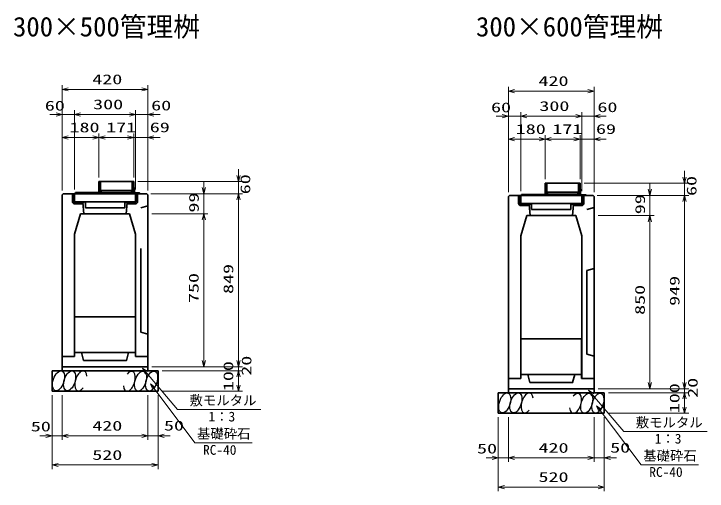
# Model space of a CAD drawing. Units: millimetres on the paper. Extents: x 15 to 1219, y 8 to 859.
# Drawn here: x 296.6 to 466.6, y 513.4 to 630.6 of the extents above; entities that cross this region are included whole.
import ezdxf
from ezdxf.enums import TextEntityAlignment as Align

# ---------------------------------------------------------------- set-up
doc = ezdxf.new("R2010")
doc.units = ezdxf.units.MM
for name, color, linetype, lineweight in [('D-STR-DIM（寸法）', 7, 'Continuous', 13), ('D-STR-HTXT(均しCON-旗)', 7, 'Continuous', 13), ('D-STR-HTXT(基礎砕石-旗)', 7, 'Continuous', 13), ('D-STR-STRF(グリ)', 7, 'Continuous', 25), ('D-STR（構造物）', 1, 'Continuous', 35)]:
    doc.layers.add(name, color=color, linetype=linetype, lineweight=lineweight)
doc.layers.add('D-STR-TXT(文字)', color=7, linetype='Continuous')
doc.styles.add('ＭＳ ゴシック', font='')
doc.styles.get('ＭＳ ゴシック').set_extended_font_data('MS Gothic')

# ---------------------------------------------------------------- blocks, each defined once
blk = doc.blocks.new('_Open30')
at = {"color": 7, "linetype": 'Continuous', "lineweight": 13}
for p, q in [((-1, 0.2679), (0, 0)), ((0, 0), (-1, -0.2679)), ((0, 0), (-1, 0))]:
    blk.add_line(p, q, dxfattribs=at)

msp = doc.modelspace()

# ---------------------------------------------------------------- linework, layer by layer
at = {"layer": 'D-STR-DIM（寸法）'}
for p, q in [((308.489, 605.336), (308.489, 613.027)), ((329.489, 605.336), (329.489, 613.027)), ((417.922, 604.918), (417.922, 612.608)), ((438.922, 604.918), (438.922, 612.608)), ((309.989, 612.027), (327.989, 612.027)), ((419.422, 611.608), (437.422, 611.608)), ((306.989, 605.88), (305.489, 605.88)), ((308.489, 594.873), (308.489, 606.88)), ((308.489, 605.88), (311.489, 605.88)), ((311.489, 595.118), (311.489, 606.88)), ((311.489, 587.452), (311.489, 606.88)), ((312.989, 605.88), (314.489, 605.88)), ((312.989, 605.88), (324.989, 605.88)), ((324.989, 605.88), (323.489, 605.88)), ((326.489, 587.427), (326.489, 606.88)), ((326.489, 595.118), (326.489, 606.88)), ((326.489, 605.88), (329.489, 605.88)), ((329.489, 594.873), (329.489, 606.88)), ((330.989, 605.88), (332.489, 605.88)), ((416.422, 605.461), (414.922, 605.461)), ((417.922, 594.454), (417.922, 606.461)), ((417.922, 605.461), (420.922, 605.461)), ((420.922, 594.699), (420.922, 606.461)), ((420.922, 587.033), (420.922, 606.461)), ((422.422, 605.461), (423.922, 605.461)), ((422.422, 605.461), (434.422, 605.461)), ((434.422, 605.461), (432.922, 605.461)), ((435.922, 587.008), (435.922, 606.461)), ((435.922, 594.699), (435.922, 606.461)), ((435.922, 605.461), (438.922, 605.461)), ((438.922, 594.454), (438.922, 606.461)), ((440.422, 605.461), (441.922, 605.461)), ((308.489, 587.181), (308.489, 601.227)), ((309.989, 600.227), (315.989, 600.227)), ((317.489, 590.427), (317.489, 601.227)), ((317.489, 590.427), (317.489, 601.227)), ((318.989, 600.227), (324.539, 600.227)), ((324.539, 600.227), (323.039, 600.227)), ((326.039, 590.427), (326.039, 601.227)), ((326.039, 590.427), (326.039, 601.227)), ((326.039, 600.227), (329.489, 600.227)), ((329.489, 587.182), (329.489, 601.227)), ((330.989, 600.227), (332.489, 600.227)), ((417.922, 586.763), (417.922, 600.808)), ((426.922, 590.008), (426.922, 600.808)), ((426.922, 590.008), (426.922, 600.808)), ((435.472, 590.008), (435.472, 600.808)), ((435.472, 590.008), (435.472, 600.808)), ((438.922, 586.763), (438.922, 600.808)), ((419.422, 599.808), (425.422, 599.808)), ((428.422, 599.808), (433.972, 599.808)), ((433.972, 599.808), (432.472, 599.808)), ((435.472, 599.808), (438.922, 599.808)), ((440.422, 599.808), (441.922, 599.808)), ((351.692, 590.927), (351.692, 592.427)), ((461.124, 590.508), (461.124, 592.008)), ((327.039, 589.427), (352.692, 589.427)), ((343.194, 587.927), (343.194, 589.427)), ((351.692, 586.427), (351.692, 589.427)), ((436.472, 589.008), (462.124, 589.008)), ((452.626, 587.508), (452.626, 589.008)), ((461.124, 586.008), (461.124, 589.008)), ((330.239, 586.427), (344.194, 586.427)), ((331.239, 586.427), (352.692, 586.427)), ((331.239, 586.427), (352.692, 586.427)), ((343.194, 581.477), (343.194, 586.427)), ((351.692, 545.477), (351.692, 584.927)), ((351.692, 584.927), (351.692, 583.427)), ((439.672, 586.008), (453.626, 586.008)), ((440.672, 586.008), (462.124, 586.008)), ((440.672, 586.008), (462.124, 586.008)), ((452.626, 581.058), (452.626, 586.008)), ((461.124, 540.058), (461.124, 584.508)), ((461.124, 584.508), (461.124, 583.008)), ((330.489, 581.477), (344.194, 581.477)), ((330.489, 581.477), (344.194, 581.477)), ((343.194, 545.477), (343.194, 579.977)), ((343.194, 579.977), (343.194, 578.477)), ((439.922, 581.058), (453.626, 581.058)), ((439.922, 581.058), (453.626, 581.058)), ((452.626, 540.058), (452.626, 579.558)), ((452.626, 579.558), (452.626, 578.058)), ((351.692, 545.477), (351.692, 546.977)), ((330.489, 543.977), (352.692, 543.977)), ((330.489, 543.977), (344.194, 543.977)), ((330.489, 543.977), (352.692, 543.977)), ((332.989, 542.977), (352.692, 542.977)), ((332.989, 542.977), (352.692, 542.977)), ((351.692, 542.977), (351.692, 543.977)), ((351.692, 539.477), (351.692, 541.477)), ((351.692, 541.477), (351.692, 539.977)), ((461.124, 540.058), (461.124, 541.558)), ((332.989, 537.977), (352.692, 537.977)), ((439.922, 538.558), (462.124, 538.558)), ((439.922, 538.558), (453.626, 538.558)), ((439.922, 538.558), (462.124, 538.558)), ((442.422, 537.558), (462.124, 537.558)), ((442.422, 537.558), (462.124, 537.558)), ((461.124, 537.558), (461.124, 538.558)), ((305.989, 536.977), (305.989, 526.01)), ((305.989, 535.977), (305.989, 518.853)), ((308.489, 536.977), (308.489, 526.01)), ((308.489, 536.977), (308.489, 526.01)), ((329.489, 536.977), (329.489, 526.01)), ((329.489, 535.977), (329.489, 526.01)), ((331.989, 536.977), (331.989, 526.01)), ((331.989, 535.977), (331.989, 518.853)), ((461.124, 534.058), (461.124, 536.058)), ((461.124, 536.058), (461.124, 534.558)), ((442.422, 532.558), (462.124, 532.558)), ((415.422, 531.558), (415.422, 520.591)), ((415.422, 530.558), (415.422, 513.434)), ((417.922, 531.558), (417.922, 520.591)), ((417.922, 531.558), (417.922, 520.591)), ((438.922, 531.558), (438.922, 520.591)), ((438.922, 530.558), (438.922, 520.591)), ((441.422, 531.558), (441.422, 520.591)), ((441.422, 530.558), (441.422, 513.434)), ((304.489, 527.01), (302.989, 527.01)), ((305.989, 527.01), (308.489, 527.01)), ((309.989, 527.01), (327.989, 527.01)), ((309.989, 527.01), (311.489, 527.01)), ((327.989, 527.01), (326.489, 527.01)), ((329.489, 527.01), (331.989, 527.01)), ((333.489, 527.01), (334.989, 527.01)), ((413.922, 521.591), (412.422, 521.591)), ((415.422, 521.591), (417.922, 521.591)), ((419.422, 521.591), (437.422, 521.591)), ((419.422, 521.591), (420.922, 521.591)), ((437.422, 521.591), (435.922, 521.591)), ((438.922, 521.591), (441.422, 521.591)), ((442.922, 521.591), (444.422, 521.591)), ((307.489, 519.853), (330.489, 519.853)), ((416.922, 514.434), (439.922, 514.434))]:
    msp.add_line(p, q, dxfattribs=at)
at = {"layer": 'D-STR-HTXT(均しCON-旗)'}
for points in [[(357.216, 533.463), (336.774, 533.463), (329.126, 542.502)], [(466.649, 528.044), (446.206, 528.044), (438.558, 537.083)]]:
    msp.add_lwpolyline(points, dxfattribs=at)
at = {"layer": 'D-STR-HTXT(基礎砕石-旗)'}
for points in [[(355.111, 525.28), (341.007, 525.28), (331.003, 538.606)], [(464.543, 519.861), (450.44, 519.861), (440.436, 533.187)]]:
    msp.add_lwpolyline(points, dxfattribs=at)
at = {"layer": 'D-STR-STRF(グリ)'}
for centre, major_axis in [((307.584, 540.5), (0.79, 2.421)), ((310.305, 540.5), (0.79, 2.421)), ((327.693, 540.419), (-0.771, -2.427)), ((330.415, 540.441), (-0.771, -2.427)), ((417.016, 535.082), (0.79, 2.421)), ((419.738, 535.082), (0.79, 2.421)), ((437.126, 535.001), (-0.771, -2.427)), ((439.847, 535.022), (-0.771, -2.427))]:
    msp.add_ellipse(centre, major_axis=major_axis, ratio=0.5139, dxfattribs=at)
for centre, major_axis in [((313.046, 540.5), (0.79, 2.421)), ((324.953, 540.398), (-0.771, -2.427)), ((422.478, 535.082), (0.79, 2.421)), ((434.385, 534.979), (-0.771, -2.427))]:
    msp.add_ellipse(centre, major_axis=major_axis, ratio=0.5139, start_param=5.3575563, end_param=10.3750652, dxfattribs=at)
at = {"layer": 'D-STR（構造物）'}
for p, q in [((326.039, 589.427), (317.489, 589.427)), ((317.489, 589.427), (317.489, 586.452)), ((317.789, 589.427), (317.789, 586.452)), ((325.639, 589.402), (317.889, 589.402)), ((317.889, 589.402), (317.889, 587.202)), ((325.639, 587.202), (325.639, 589.402)), ((325.739, 589.427), (325.739, 586.452)), ((326.039, 586.452), (326.039, 589.427)), ((435.472, 589.008), (426.922, 589.008)), ((426.922, 589.008), (426.922, 586.033)), ((427.222, 589.008), (427.222, 586.033)), ((435.072, 588.983), (427.322, 588.983)), ((427.322, 588.983), (427.322, 586.783)), ((435.072, 586.783), (435.072, 588.983)), ((435.172, 589.008), (435.172, 586.033)), ((435.472, 586.033), (435.472, 589.008)), ((317.489, 586.677), (311.714, 586.677)), ((311.714, 586.677), (311.714, 586.452)), ((317.789, 586.752), (325.739, 586.752)), ((317.889, 587.202), (325.639, 587.202)), ((318.039, 586.752), (318.039, 587.202)), ((325.489, 586.752), (325.489, 587.202)), ((326.089, 587.952), (326.039, 587.952)), ((326.189, 586.802), (326.189, 587.852)), ((327.439, 586.602), (326.389, 586.602)), ((427.322, 586.783), (435.072, 586.783)), ((427.472, 586.333), (427.472, 586.783)), ((434.922, 586.333), (434.922, 586.783)), ((435.522, 587.533), (435.472, 587.533)), ((435.622, 586.383), (435.622, 587.433)), ((308.739, 586.427), (308.489, 586.182)), ((308.489, 586.181), (308.489, 542.977)), ((308.739, 586.427), (329.239, 586.427)), ((310.989, 586.427), (310.989, 584.477)), ((311.289, 584.527), (311.289, 586.427)), ((311.489, 586.452), (327.539, 586.452)), ((311.489, 584.452), (311.489, 586.452)), ((326.489, 586.452), (326.489, 584.452)), ((326.689, 584.527), (326.689, 586.427)), ((326.989, 586.427), (326.989, 584.477)), ((327.539, 586.452), (327.539, 586.502)), ((329.239, 586.427), (329.489, 586.182)), ((329.489, 586.182), (329.489, 542.977)), ((418.172, 586.008), (417.922, 585.763)), ((417.922, 585.763), (417.922, 537.558)), ((418.172, 586.008), (438.672, 586.008)), ((420.422, 586.008), (420.422, 584.058)), ((420.722, 584.108), (420.722, 586.008)), ((420.922, 586.033), (436.972, 586.033)), ((420.922, 584.033), (420.922, 586.033)), ((426.922, 586.258), (421.147, 586.258)), ((421.147, 586.258), (421.147, 586.033)), ((427.222, 586.333), (435.172, 586.333)), ((436.872, 586.183), (435.822, 586.183)), ((435.922, 586.033), (435.922, 584.033)), ((436.122, 584.108), (436.122, 586.008)), ((436.422, 586.008), (436.422, 584.058)), ((436.972, 586.033), (436.972, 586.083)), ((438.672, 586.008), (438.922, 585.763)), ((438.922, 585.763), (438.922, 537.558)), ((326.489, 584.452), (311.489, 584.452)), ((311.539, 583.927), (313.489, 583.927)), ((313.914, 584.227), (311.589, 584.227)), ((313.489, 583.927), (313.489, 584.227)), ((313.539, 584.227), (313.789, 581.477)), ((313.914, 584.227), (313.914, 584.452)), ((314.164, 582.952), (314.164, 584.452)), ((323.814, 584.452), (323.814, 582.952)), ((324.064, 584.227), (324.064, 584.452)), ((326.393, 584.227), (324.064, 584.227)), ((324.439, 584.227), (324.189, 581.477)), ((324.489, 584.227), (324.489, 583.927)), ((324.489, 583.927), (326.439, 583.927)), ((326.264, 584.452), (326.264, 584.227)), ((327.739, 582.977), (329.489, 583.477)), ((435.922, 584.033), (420.922, 584.033)), ((420.972, 583.508), (422.922, 583.508)), ((423.347, 583.808), (421.022, 583.808)), ((422.922, 583.508), (422.922, 583.808)), ((422.972, 583.808), (423.222, 581.058)), ((423.347, 583.808), (423.347, 584.033)), ((423.597, 582.533), (423.597, 584.033)), ((433.247, 584.033), (433.247, 582.533)), ((433.497, 583.808), (433.497, 584.033)), ((435.825, 583.808), (433.497, 583.808)), ((433.872, 583.808), (433.622, 581.058)), ((433.922, 583.808), (433.922, 583.508)), ((433.922, 583.508), (435.872, 583.508)), ((435.697, 584.033), (435.697, 583.808)), ((311.489, 576.477), (312.989, 581.477)), ((324.989, 581.477), (312.989, 581.477)), ((323.814, 582.952), (314.164, 582.952)), ((326.489, 576.477), (324.989, 581.477)), ((433.247, 582.533), (423.597, 582.533)), ((437.172, 582.558), (438.922, 583.058)), ((420.922, 576.058), (422.422, 581.058)), ((434.422, 581.058), (422.422, 581.058)), ((435.922, 576.058), (434.422, 581.058)), ((311.489, 576.477), (311.489, 546.477)), ((326.489, 576.477), (326.489, 546.477)), ((420.922, 576.058), (420.922, 541.058)), ((435.922, 576.058), (435.922, 541.058)), ((327.739, 572.977), (327.739, 552.477)), ((437.172, 567.558), (438.922, 568.058)), ((437.172, 567.558), (437.172, 547.058)), ((311.539, 556.227), (311.539, 546.477)), ((311.539, 556.227), (326.439, 556.227)), ((326.439, 556.227), (326.439, 546.477)), ((327.739, 552.477), (329.489, 551.977)), ((420.972, 550.808), (420.972, 541.058)), ((420.972, 550.808), (435.872, 550.808)), ((435.872, 550.808), (435.872, 541.058)), ((311.539, 547.477), (326.439, 547.477)), ((313.739, 545.477), (313.239, 547.477)), ((308.489, 546.477), (311.539, 546.477)), ((308.489, 546.477), (311.489, 546.477)), ((326.439, 546.477), (329.489, 546.477)), ((329.489, 546.477), (326.489, 546.477)), ((437.172, 547.058), (438.922, 546.558)), ((305.989, 542.977), (331.989, 542.977)), ((305.989, 542.977), (305.989, 537.977)), ((308.489, 543.977), (329.489, 543.977)), ((331.989, 542.977), (331.989, 537.977)), ((417.922, 541.058), (420.972, 541.058)), ((417.922, 541.058), (420.922, 541.058)), ((420.972, 542.058), (435.872, 542.058)), ((423.172, 540.058), (422.672, 542.058)), ((435.872, 541.058), (438.922, 541.058)), ((438.922, 541.058), (435.922, 541.058)), ((305.989, 537.977), (331.989, 537.977)), ((415.422, 537.558), (441.422, 537.558)), ((415.422, 537.558), (415.422, 532.558)), ((417.922, 538.558), (438.922, 538.558)), ((441.422, 537.558), (441.422, 532.558)), ((415.422, 532.558), (441.422, 532.558))]:
    msp.add_line(p, q, dxfattribs=at)
for points in [[(313.739, 545.477), (324.239, 545.477), (324.739, 547.477)], [(423.172, 540.058), (433.672, 540.058), (434.172, 542.058)]]:
    msp.add_lwpolyline(points, dxfattribs=at)
for centre, radius, start, end in [((326.089, 587.852), 0.1, 0, 90), ((326.389, 586.802), 0.2, 180, 270), ((327.439, 586.502), 0.1, 0, 90), ((435.522, 587.433), 0.1, 0, 90), ((435.822, 586.383), 0.2, 180, 270), ((436.872, 586.083), 0.1, 0, 90), ((311.539, 584.477), 0.55, 180, 270), ((311.589, 584.527), 0.3, 180, 270), ((326.389, 584.527), 0.3, 270.63559, 359.99998), ((326.439, 584.477), 0.55, 269.99995, 359.99995), ((420.972, 584.058), 0.55, 180, 270), ((421.022, 584.108), 0.3, 180, 270), ((435.822, 584.108), 0.3, 270.63559, 359.99998), ((435.872, 584.058), 0.55, 269.99995, 359.99995)]:
    msp.add_arc(centre, radius, start, end, dxfattribs=at)

# ---------------------------------------------------------------- block references
at = {"layer": 'D-STR-DIM（寸法）', "xscale": 1.5, "yscale": 1.5}
for p, rotation in [((308.489, 612.027), 180), ((417.922, 611.608), 180), ((311.489, 605.88), 180), ((311.489, 605.88), 180), ((329.489, 605.88), 180), ((420.922, 605.461), 180), ((420.922, 605.461), 180), ((438.922, 605.461), 180), ((308.489, 600.227), 180), ((317.489, 600.227), 180), ((329.489, 600.227), 180), ((417.922, 599.808), 180), ((426.922, 599.808), 180), ((438.922, 599.808), 180), ((351.692, 589.427), 270), ((461.124, 589.008), 270), ((343.194, 586.427), 270), ((452.626, 586.008), 270), ((351.692, 586.427), 90), ((351.692, 586.427), 90), ((461.124, 586.008), 90), ((461.124, 586.008), 90), ((343.194, 581.477), 90), ((343.194, 581.477), 90), ((452.626, 581.058), 90), ((452.626, 581.058), 90), ((343.194, 543.977), 270), ((351.692, 543.977), 270), ((351.692, 543.977), 270), ((351.692, 542.977), 90), ((351.692, 542.977), 90), ((351.692, 537.977), 270), ((452.626, 538.558), 270), ((461.124, 538.558), 270), ((461.124, 538.558), 270), ((461.124, 537.558), 90), ((461.124, 537.558), 90), ((461.124, 532.558), 270), ((308.489, 527.01), 180), ((308.489, 527.01), 180), ((331.989, 527.01), 180), ((417.922, 521.591), 180), ((417.922, 521.591), 180), ((441.422, 521.591), 180), ((305.989, 519.853), 180), ((415.422, 514.434), 180)]:
    msp.add_blockref('_Open30', p, dxfattribs=dict(at, rotation=rotation))
for p in [(329.489, 612.027), (438.922, 611.608), (308.489, 605.88), (326.489, 605.88), (326.489, 605.88), (417.922, 605.461), (435.922, 605.461), (435.922, 605.461), (317.489, 600.227), (326.039, 600.227), (326.039, 600.227), (426.922, 599.808), (435.472, 599.808), (435.472, 599.808), (305.989, 527.01), (329.489, 527.01), (329.489, 527.01), (415.422, 521.591), (438.922, 521.591), (438.922, 521.591), (331.989, 519.853), (441.422, 514.434)]:
    msp.add_blockref('_Open30', p, dxfattribs=at)
at = {"layer": 'D-STR-HTXT(均しCON-旗)', "xscale": 1.5, "yscale": 1.5, "rotation": 130.23516}
for p in [(328.157, 543.647), (437.589, 538.228)]:
    msp.add_blockref('_Open30', p, dxfattribs=at)
at = {"layer": 'D-STR-HTXT(基礎砕石-旗)', "xscale": 1.5, "yscale": 1.5, "rotation": 126.89552}
for p in [(330.103, 539.806), (439.535, 534.387)]:
    msp.add_blockref('_Open30', p, dxfattribs=at)

# ---------------------------------------------------------------- texts
at = {"layer": 'D-STR-DIM（寸法）', "style": 'ＭＳ ゴシック', "width": 1.5}
for s, p in [('420', (315.864, 612.564)), ('420', (425.297, 612.146)), ('60', (304.225, 606.094)), ('300', (316.072, 606.417)), ('60', (330.309, 606.141)), ('60', (413.657, 605.675)), ('300', (425.505, 605.999)), ('60', (439.741, 605.722)), ('180', (310.281, 600.764)), ('171', (319.264, 600.764)), ('69', (329.963, 600.784)), ('180', (419.713, 600.346)), ('171', (428.697, 600.346)), ('69', (439.396, 600.366)), ('50', (300.792, 527.377)), ('420', (315.864, 527.547)), ('50', (333.441, 527.585)), ('50', (410.224, 521.958)), ('420', (425.297, 522.129)), ('50', (442.874, 522.166)), ('520', (315.864, 520.39)), ('520', (425.297, 514.971))]:
    msp.add_text(s, height=2.405, dxfattribs=at).set_placement(p, align=Align.BOTTOM_LEFT)
for s, p in [('60', (355.322, 586.284)), ('60', (464.755, 585.866)), ('99', (342.703, 581.799)), ('99', (452.135, 581.38)), ('849', (351.154, 561.822)), ('750', (342.656, 559.602)), ('949', (460.587, 558.904)), ('850', (452.089, 556.683)), ('20', (355.606, 541.759)), ('100', (351.154, 537.977)), ('20', (465.039, 536.34)), ('100', (460.587, 532.558))]:
    msp.add_text(s, height=2.405, rotation=90, dxfattribs=at).set_placement(p, align=Align.BOTTOM_LEFT)
at = {"layer": 'D-STR-HTXT(均しCON-旗)', "style": 'ＭＳ ゴシック'}
for s, p in [('敷モルタル', (339.716, 533.784)), ('1：3', (344.362, 529.812)), ('敷モルタル', (449.148, 528.366)), ('1：3', (453.795, 524.393))]:
    msp.add_text(s, height=2.405, dxfattribs=at).set_placement(p, align=Align.BOTTOM_LEFT)
at = {"layer": 'D-STR-HTXT(基礎砕石-旗)', "style": 'ＭＳ ゴシック'}
for s, p in [('基礎砕石', (341.543, 525.614)), ('RC-40', (343.031, 521.629)), ('基礎砕石', (450.975, 520.196)), ('RC-40', (452.463, 516.21))]:
    msp.add_text(s, height=2.405, dxfattribs=at).set_placement(p, align=Align.BOTTOM_LEFT)
at = {"layer": 'D-STR-TXT(文字)', "style": 'ＭＳ ゴシック'}
for s, p in [('300×500管理桝', (296.424, 623.563)), ('300×600管理桝', (409.966, 623.563))]:
    msp.add_text(s, height=4.811, dxfattribs=at).set_placement(p, align=Align.BOTTOM_LEFT)

doc.saveas('drawing.dxf')
